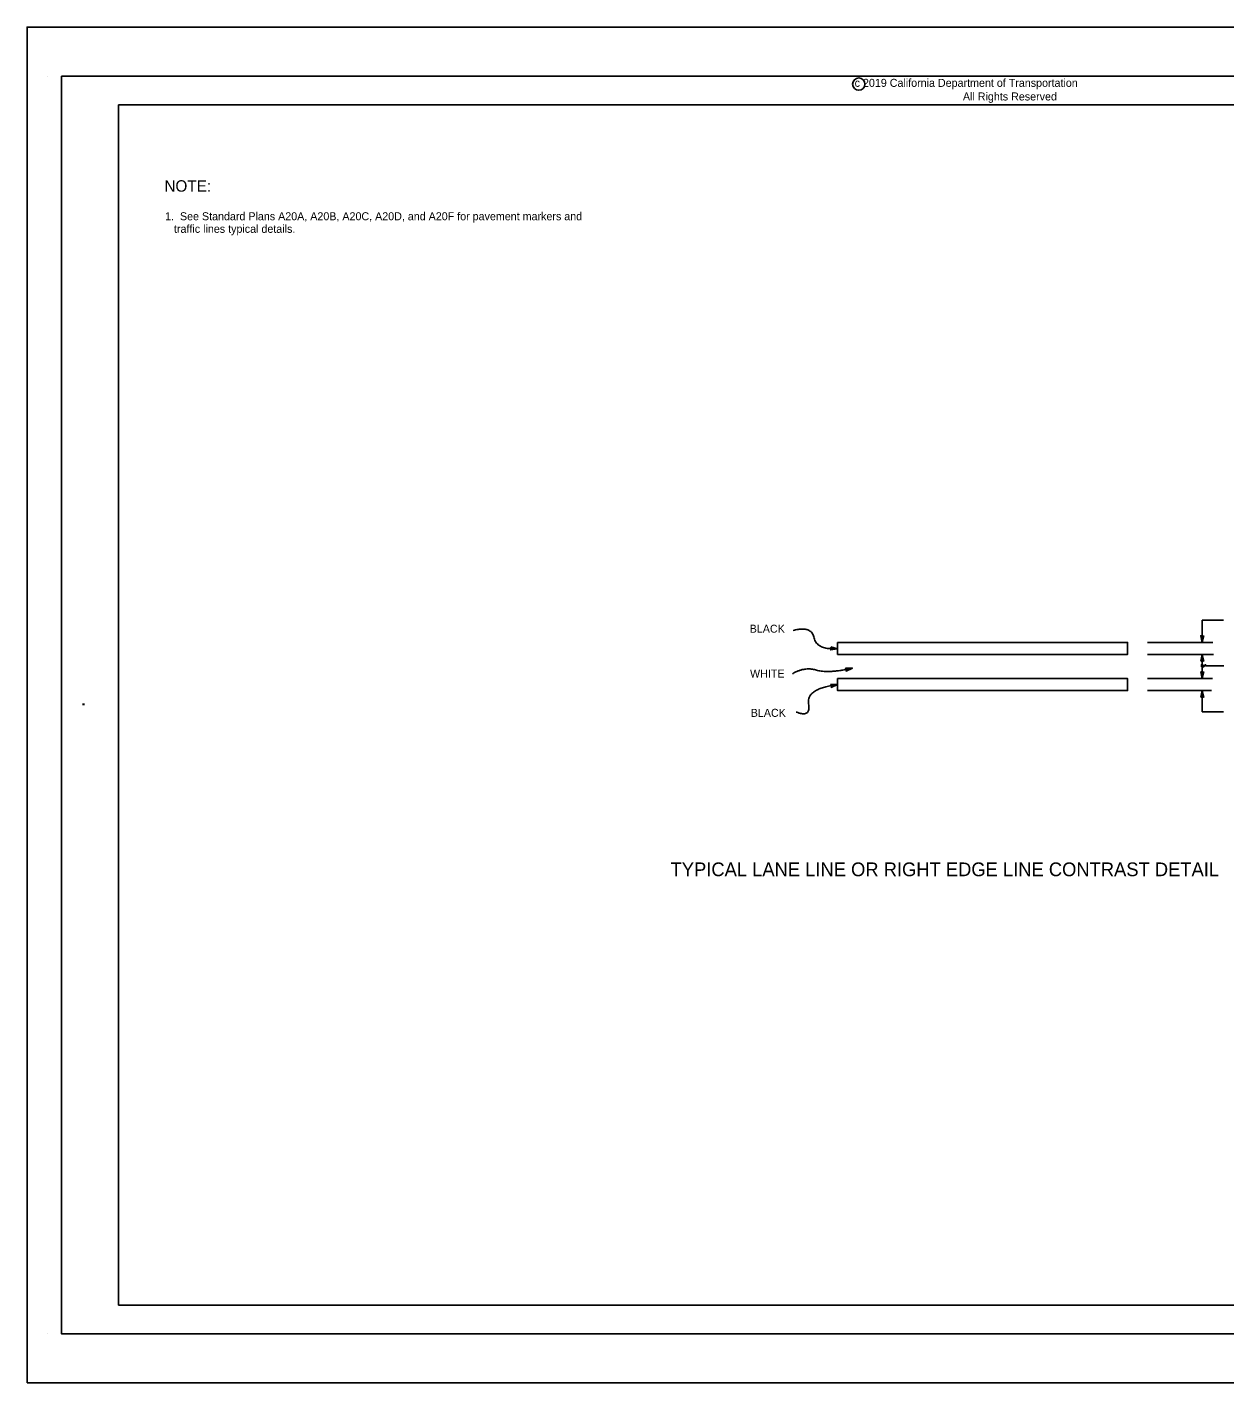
# Model space of a CAD drawing. Extents: x -893 to 867, y -474 to 712.
# Drawn here: x -893 to 154, y -474 to 712 of the extents above; entities that cross this region are included whole.
import ezdxf

# ---------------------------------------------------------------- set-up
doc = ezdxf.new("R2010")
doc.units = 0
for name, color, linetype in [('10 Sheet Format', 7, 'Continuous'), ('30 Cut and Fill', 7, 'Continuous'), ('37 Drain Anno', 7, 'Continuous'), ('57 Undefined', 7, 'Continuous')]:
    doc.layers.add(name, color=color, linetype=linetype)

msp = doc.modelspace()

# ---------------------------------------------------------------- linework, layer by layer
at = {"layer": '10 Sheet Format'}
for p, q in [((-875.4, 669), (-875.4, 669)), ((-813.4, 644), (811.5, 644)), ((-813.4, 644), (-813.4, -406)), ((-813.4, -406), (811.5, -406)), ((-875.4, -431), (-875.4, -431))]:
    msp.add_line(p, q, dxfattribs=at)
for points in [[(-893.5, -474), (866.5, -474), (866.5, 712), (-893.5, 712)], [(-863.4, 669), (836.6, 669), (836.6, -431), (-863.4, -431)], [(-863.4, 669), (836.6, 669), (836.6, -431), (-863.4, -431)]]:
    msp.add_lwpolyline(points, close=True, dxfattribs=at)
msp.add_circle((-166.1, 662.1), 5.42, dxfattribs=at)
at = {"layer": '30 Cut and Fill'}
for points in [[(-184.7, 173.7), (69, 173.7), (69, 163.2), (-184.7, 163.2)], [(-184.7, 142.1), (69, 142.1), (69, 131.6), (-184.7, 131.6)]]:
    msp.add_lwpolyline(points, close=True, dxfattribs=at)
at = {"layer": '37 Drain Anno'}
for p, q in [((134.3, 173.7), (134.3, 193.2)), ((134.3, 193.2), (152.9, 193.2)), ((86.3, 173.7), (143.7, 173.7)), ((86.3, 163.2), (144.1, 163.2)), ((134.3, 142.1), (134.3, 163.2)), ((86.3, 142.1), (143.2, 142.1)), ((86.3, 131.6), (142.5, 131.6)), ((134.3, 112.9), (134.3, 131.6)), ((134.3, 112.9), (152.9, 112.9))]:
    msp.add_line(p, q, dxfattribs=at)
for points in [[(135.6, 179.5), (134.3, 173.7), (133, 179.5), (133.4, 179.3), (134.3, 175.1), (135.3, 179.3), (134.9, 179.1), (134.3, 176.4), (133.7, 179.1), (134.1, 178.9), (134.3, 177.7), (134.6, 178.9), (134.3, 178.8), (133, 179.5), (134.3, 178.8)], [(-190.5, 169.8), (-184.7, 168.2), (-190.7, 167.2), (-190.5, 167.6), (-186.1, 168.3), (-190.4, 169.5), (-190.2, 169.1), (-187.4, 168.3), (-190.2, 167.9), (-190, 168.2), (-188.8, 168.4), (-190, 168.8), (-189.8, 168.5), (-190.7, 167.2), (-189.8, 168.5)], [(133, 157.4), (134.3, 163.2), (135.6, 157.4), (135.2, 157.6), (134.3, 161.8), (133.3, 157.6), (133.7, 157.8), (134.3, 160.5), (134.9, 157.8), (134.6, 158), (134.3, 159.2), (134, 158), (134.3, 158.2), (135.6, 157.4), (134.3, 158.2)], [(-177.8, 151.2), (-171.7, 151.2), (-177.2, 148.6), (-177.1, 149), (-173.1, 150.9), (-177.5, 150.9), (-177.2, 150.6), (-174.4, 150.6), (-177, 149.4), (-176.8, 149.8), (-175.7, 150.3), (-176.9, 150.3), (-176.7, 150.1), (-177.2, 148.6), (-176.7, 150.1)], [(135.6, 147.9), (134.3, 142.1), (133, 147.9), (133.4, 147.7), (134.3, 143.5), (135.3, 147.7), (134.9, 147.5), (134.3, 144.8), (133.7, 147.5), (134, 147.3), (134.3, 146.1), (134.6, 147.3), (134.3, 147.2), (133, 147.9), (134.3, 147.2)], [(-190.8, 137), (-184.7, 136.9), (-190.2, 134.4), (-190.1, 134.8), (-186.1, 136.6), (-190.5, 136.7), (-190.2, 136.4), (-187.4, 136.3), (-190, 135.2), (-189.8, 135.5), (-188.7, 136), (-189.9, 136.1), (-189.7, 135.8), (-190.2, 134.4), (-189.7, 135.8)], [(133, 125.8), (134.3, 131.6), (135.6, 125.8), (135.2, 126), (134.3, 130.3), (133.3, 126), (133.7, 126.2), (134.3, 128.9), (134.9, 126.2), (134.6, 126.4), (134.3, 127.6), (134, 126.4), (134.3, 126.6), (135.6, 125.8), (134.3, 126.6)]]:
    msp.add_lwpolyline(points, close=True, dxfattribs=at)
for points in [[(-223.6, 184.1), (-207.5, 188.6), (-203, 167.1), (-184.7, 168.2)], [(137.2, 154.8), (136.1, 152.2), (133.5, 152.2), (133.5, 154.1), (133.5, 154.1), (137.3, 153.2), (140.1, 153.2), (153.2, 153.2)], [(-224.2, 146.3), (-213.1, 152.7), (-193.5, 146.3), (-171.7, 151.2)], [(-184.7, 136.9), (-212.3, 133), (-207.7, 107.5), (-220.8, 112.8)]]:
    msp.add_open_spline(points, degree=2, dxfattribs=at)

# ---------------------------------------------------------------- texts
at = {"layer": '10 Sheet Format'}
for s, p in [('c 2019 California Department of Transportation', (-169.7, 659.7)), ('All Rights Reserved', (-75, 647.8))]:
    msp.add_text(s, height=7, dxfattribs=at).set_placement(p)
msp.add_text('.', height=13.8, rotation=270, dxfattribs=at).set_placement((-845.3, 122.2))
at = {"layer": '57 Undefined'}
for s, height, p in [('NOTE:', 10, (-773.4, 568)), ('1.  See Standard Plans A20A, A20B, A20C, A20D, and A20F for pavement markers and', 7, (-772.8, 543)), ('   traffic lines typical details.', 7, (-772.8, 532)), ('BLACK', 7, (-261.5, 182.2)), ('WHITE', 7, (-261.2, 143)), ('BLACK', 7, (-260.6, 108.6)), ('TYPICAL LANE LINE OR RIGHT EDGE LINE CONTRAST DETAIL', 12, (-330.7, -30.8))]:
    msp.add_text(s, height=height, dxfattribs=at).set_placement(p)

doc.saveas('drawing.dxf')
